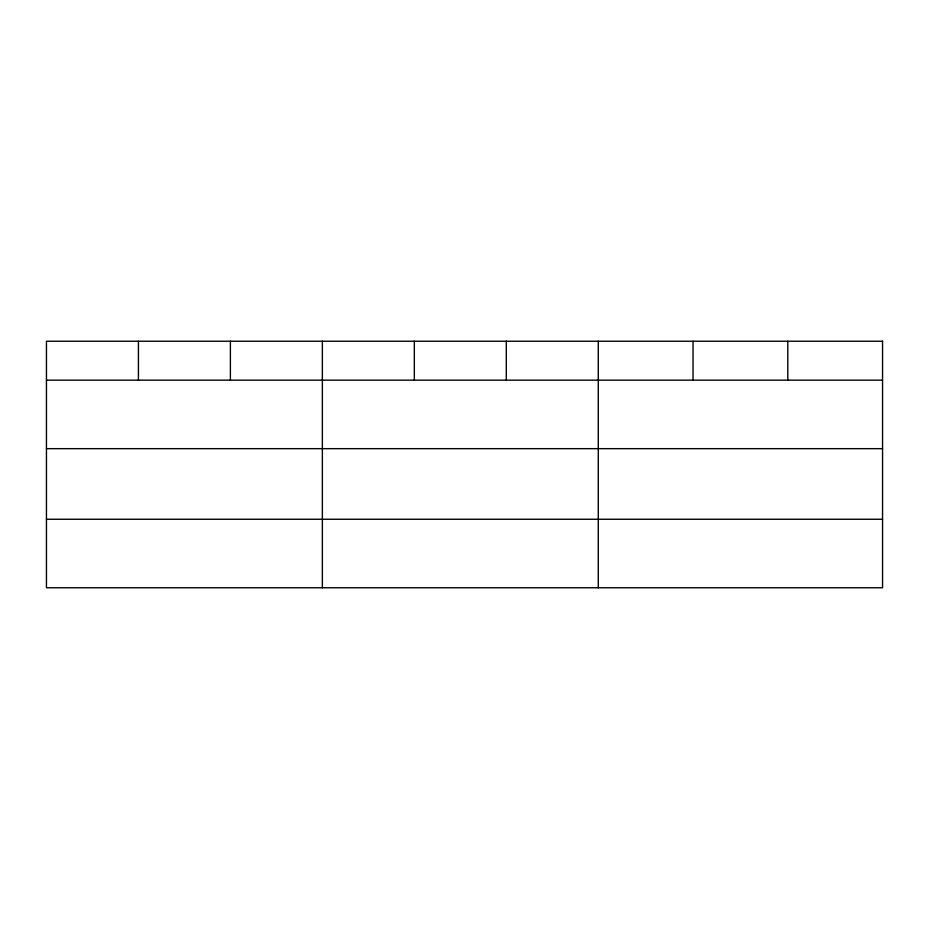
<?xml version="1.0" encoding="UTF-8"?>
<svg xmlns="http://www.w3.org/2000/svg" width="929" height="929" viewBox="0 0 929 929"><rect width="100%" height="100%" fill="white"/><g stroke="black" fill="none" stroke-linecap="round" stroke-linejoin="round"><path stroke-width="1.39" d="M46.45 380.147L882.55 380.147M46.45 448.661L882.55 448.661M46.45 519.253L882.55 519.253M787.792 341.233L787.792 380.147M693.034 341.233L693.034 380.147M598.276 341.233L598.276 587.767M506.305 341.233L506.305 380.147M414.334 341.233L414.334 380.147M322.363 341.233L322.363 587.767M230.392 341.233L230.392 380.147M138.421 341.233L138.421 380.147M882.55 341.233L46.45 341.233L46.45 587.767L882.55 587.767L882.55 341.233"/></g></svg>
